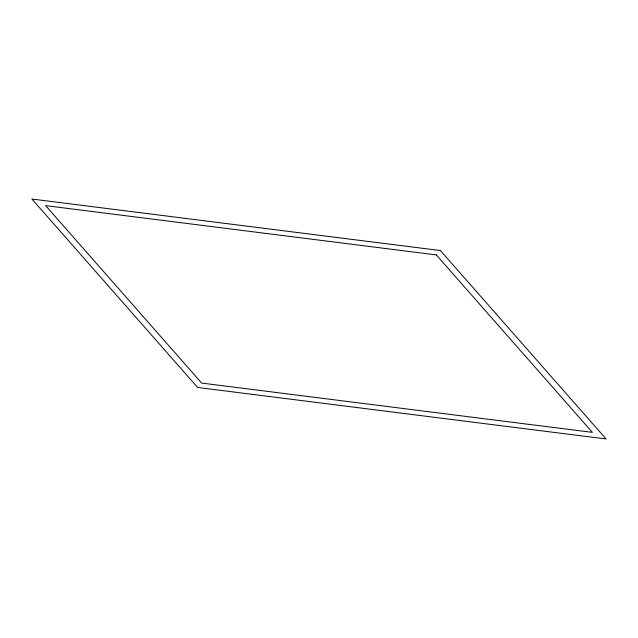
<?xml version="1.0" encoding="UTF-8"?>
<svg xmlns="http://www.w3.org/2000/svg" width="638" height="638" viewBox="0 0 638 638"><rect width="100%" height="100%" fill="white"/><g stroke="black" fill="none" stroke-linecap="round" stroke-linejoin="round"><path stroke-width="0.96" d="M440.411 250.551L31.9 199.032L197.589 387.449L606.1 438.968L440.411 250.551M436.32 254.913L45.633 205.635L201.68 383.087L592.367 432.365L436.32 254.913"/></g></svg>
